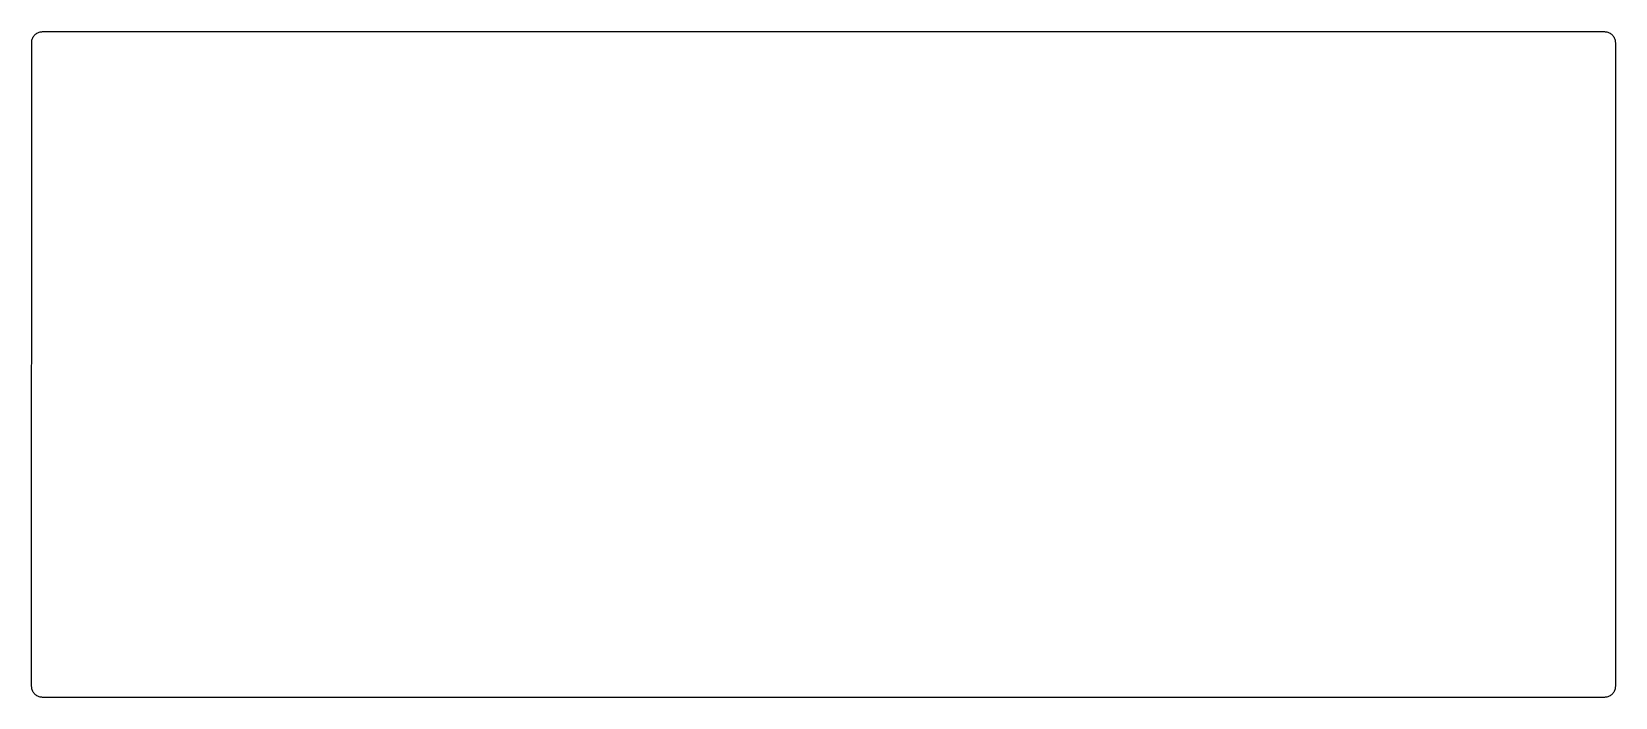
# Model space of a CAD drawing. Extents: x 0 to 288, y 0 to 121.
import ezdxf

# ---------------------------------------------------------------- set-up
doc = ezdxf.new("R2010")
doc.units = 0
doc.layers.get('0').update_dxf_attribs({"linetype": 'CONTINUOUS'})

msp = doc.modelspace()

# ---------------------------------------------------------------- linework, layer by layer
at = {"color": 0}
for p, q in [((0.92, 120.77), (1.05, 120.86)), ((1.05, 120.86), (1.19, 120.94)), ((1.19, 120.94), (1.33, 121)), ((1.33, 121), (1.48, 121.06)), ((1.48, 121.06), (1.63, 121.1)), ((1.63, 121.1), (1.78, 121.13)), ((1.78, 121.13), (1.94, 121.15)), ((1.94, 121.15), (2.09, 121.16)), ((2.09, 121.16), (285.85, 121.16)), ((285.85, 121.16), (286, 121.15)), ((286, 121.15), (286.16, 121.13)), ((286.16, 121.13), (286.31, 121.1)), ((286.31, 121.1), (286.46, 121.06)), ((286.46, 121.06), (286.61, 121)), ((286.61, 121), (286.75, 120.94)), ((286.75, 120.94), (286.89, 120.86)), ((286.89, 120.86), (287.02, 120.77)), ((0.09, 2.09), (0.1, 119.16)), ((0.1, 119.31), (0.12, 119.47)), ((0.1, 119.16), (0.1, 119.31)), ((0.12, 119.47), (0.15, 119.62)), ((0.15, 119.62), (0.19, 119.77)), ((0.19, 119.77), (0.25, 119.92)), ((0.25, 119.92), (0.31, 120.06)), ((0.31, 120.06), (0.39, 120.2)), ((0.39, 120.2), (0.48, 120.33)), ((0.48, 120.33), (0.57, 120.45)), ((0.57, 120.45), (0.68, 120.57)), ((0.68, 120.57), (0.8, 120.68)), ((0.8, 120.68), (0.92, 120.77)), ((287.02, 120.77), (287.14, 120.68)), ((287.14, 120.68), (287.26, 120.57)), ((287.26, 120.57), (287.37, 120.45)), ((287.37, 120.45), (287.46, 120.33)), ((287.46, 120.33), (287.55, 120.2)), ((287.55, 120.2), (287.63, 120.06)), ((287.63, 120.06), (287.69, 119.92)), ((287.69, 119.92), (287.75, 119.77)), ((287.75, 119.77), (287.79, 119.62)), ((287.79, 119.62), (287.82, 119.47)), ((287.82, 119.47), (287.84, 119.31)), ((287.84, 119.31), (287.85, 119.16)), ((287.85, 119.16), (287.85, 2.09)), ((0.1, 1.93), (0.09, 2.09)), ((0.12, 1.78), (0.1, 1.93)), ((0.15, 1.62), (0.12, 1.78)), ((0.19, 1.47), (0.15, 1.62)), ((0.25, 1.33), (0.19, 1.47)), ((0.31, 1.18), (0.25, 1.33)), ((0.39, 1.05), (0.31, 1.18)), ((0.48, 0.92), (0.39, 1.05)), ((0.57, 0.79), (0.48, 0.92)), ((0.68, 0.68), (0.57, 0.79)), ((0.8, 0.57), (0.68, 0.68)), ((0.92, 0.48), (0.8, 0.57)), ((1.05, 0.39), (0.92, 0.48)), ((1.19, 0.31), (1.05, 0.39)), ((1.33, 0.24), (1.19, 0.31)), ((1.48, 0.19), (1.33, 0.24)), ((1.63, 0.15), (1.48, 0.19)), ((1.78, 0.12), (1.63, 0.15)), ((1.94, 0.1), (1.78, 0.12)), ((2.09, 0.09), (1.94, 0.1)), ((285.85, 0.09), (2.09, 0.09)), ((286, 0.1), (285.85, 0.09)), ((286.16, 0.12), (286, 0.1)), ((286.31, 0.15), (286.16, 0.12)), ((286.46, 0.19), (286.31, 0.15)), ((286.61, 0.24), (286.46, 0.19)), ((286.75, 0.31), (286.61, 0.24)), ((286.89, 0.39), (286.75, 0.31)), ((287.02, 0.48), (286.89, 0.39)), ((287.14, 0.57), (287.02, 0.48)), ((287.26, 0.68), (287.14, 0.57)), ((287.37, 0.79), (287.26, 0.68)), ((287.46, 0.92), (287.37, 0.79)), ((287.55, 1.05), (287.46, 0.92)), ((287.63, 1.18), (287.55, 1.05)), ((287.69, 1.33), (287.63, 1.18)), ((287.75, 1.47), (287.69, 1.33)), ((287.79, 1.62), (287.75, 1.47)), ((287.82, 1.78), (287.79, 1.62)), ((287.84, 1.93), (287.82, 1.78)), ((287.85, 2.09), (287.84, 1.93))]:
    msp.add_line(p, q, dxfattribs=at)

doc.saveas('drawing.dxf')
